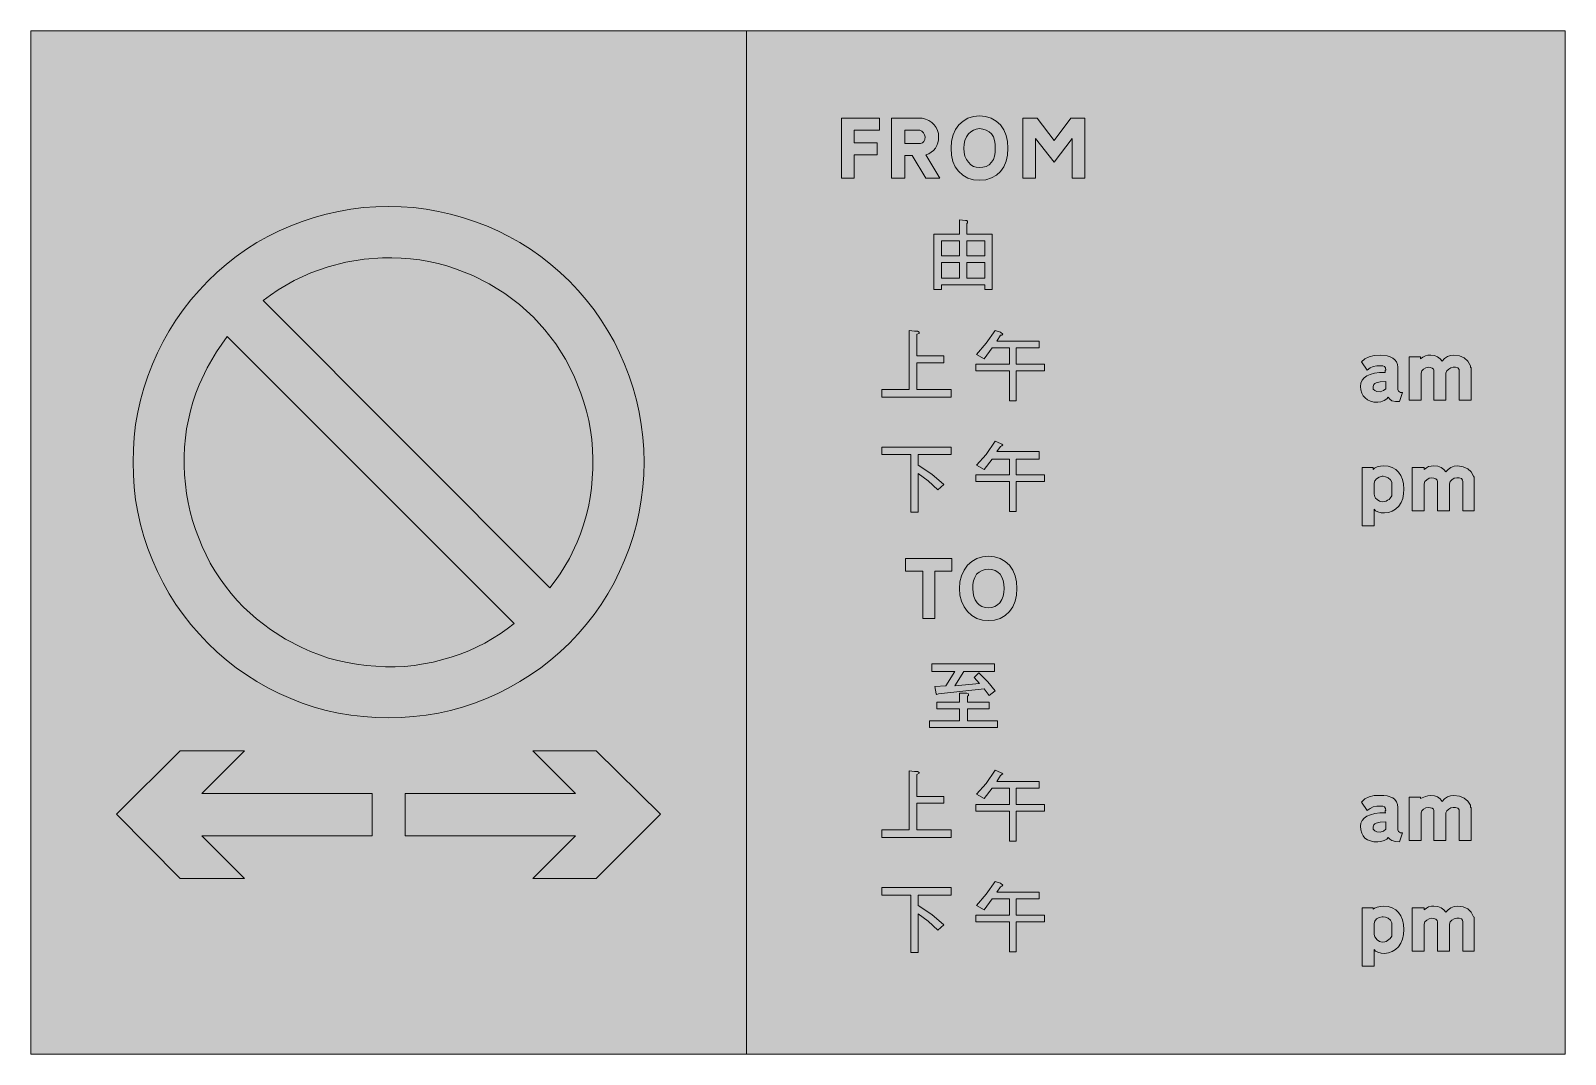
# Model space of a CAD drawing. Header units: metres. Extents: x 100 to 470, y 13 to 259.
import ezdxf

# ---------------------------------------------------------------- set-up
doc = ezdxf.new("R2010")
doc.units = ezdxf.units.M
for name, color, linetype, true_color in [('FILL_BLACK_000000', 7, 'Continuous', 0x000000), ('FILL_BLUE_0000FF', 7, 'Continuous', 0x0000ff), ('FILL_RED_FF0000', 7, 'Continuous', 0xff0000), ('FILL_WHITE_FFFFFF', 7, 'Continuous', 0xffffff), ('FILL_YELLOW_FFFF00', 7, 'Continuous', 0xffff00), ('STROKE_BLACK_000000', 7, 'Continuous', 0x000000)]:
    doc.layers.add(name, color=color, linetype=linetype, true_color=true_color)

msp = doc.modelspace()

# ---------------------------------------------------------------- hatches: boundary and pattern name
at = {"layer": 'FILL_BLACK_000000', "true_color": 0x000000}
h = msp.add_hatch(color=7, dxfattribs=at)
h.dxf.hatch_style = 1
h.paths.add_polyline_path([(298.44, 223.74), (295.38, 223.74), (295.38, 238.14), (304.56, 238.14), (304.56, 235.26), (298.44, 235.26), (298.44, 232.2), (304.02, 232.2), (304.02, 229.32), (298.44, 229.32), (298.44, 223.74)])
h = msp.add_hatch(color=7, dxfattribs=at)
h.dxf.hatch_style = 1
h.paths.add_polyline_path([(307.44, 223.74), (307.44, 238.14), (314.82, 238.14), (315.67, 237.93), (316.45, 237.59), (317.15, 237.13), (317.74, 236.56), (318.22, 235.92), (318.57, 235.2), (318.76, 234.44), (318.78, 233.64), (318.78, 232.91), (318.66, 232.21), (318.41, 231.54), (318.06, 230.94), (317.61, 230.4), (317.06, 229.94), (316.43, 229.58), (315.72, 229.32), (319.14, 223.74), (315.72, 223.74), (312.48, 229.14), (310.68, 229.14), (310.68, 223.74), (307.44, 223.74)])
h.paths.add_polyline_path([(314.93, 232.22), (315.27, 232.56), (315.47, 233.03), (315.54, 233.64), (315.44, 234.17), (315.18, 234.65), (314.78, 235.03), (314.28, 235.26), (310.68, 235.26), (310.68, 232.02), (314.46, 232.02), (314.93, 232.22)], flags=16)
h = msp.add_hatch(color=7, dxfattribs=at)
h.dxf.hatch_style = 1
h.paths.add_polyline_path([(331.47, 238.14), (332.68, 237.46), (333.72, 236.52), (334.53, 235.34), (335.09, 234), (335.42, 232.52), (335.52, 230.94), (335.4, 229.26), (335.06, 227.76), (334.49, 226.43), (333.72, 225.31), (332.74, 224.41), (331.57, 223.75), (330.21, 223.34), (328.68, 223.2), (327.23, 223.33), (325.89, 223.74), (324.68, 224.41), (323.64, 225.36), (322.83, 226.43), (322.27, 227.74), (321.94, 229.26), (321.84, 230.94), (321.96, 232.62), (322.33, 234.12), (322.91, 235.45), (323.71, 236.56), (324.7, 237.46), (325.86, 238.13), (327.2, 238.54), (328.68, 238.68), (330.13, 238.54), (331.47, 238.14)])
h.paths.add_polyline_path([(332.28, 232.78), (332, 233.62), (331.56, 234.36), (330.96, 234.86), (330.25, 235.26), (329.48, 235.52), (328.68, 235.62), (327.9, 235.52), (327.19, 235.26), (326.55, 234.86), (325.98, 234.36), (325.51, 233.62), (325.17, 232.78), (324.97, 231.88), (324.9, 230.94), (324.97, 229.92), (325.17, 229.03), (325.51, 228.23), (325.98, 227.52), (326.55, 226.94), (327.19, 226.55), (327.9, 226.33), (328.68, 226.26), (329.48, 226.33), (330.25, 226.55), (330.96, 226.94), (331.56, 227.52), (332, 228.23), (332.28, 229.03), (332.42, 229.92), (332.46, 230.94), (332.42, 231.88), (332.28, 232.78)], flags=16)
h = msp.add_hatch(color=7, dxfattribs=at)
h.dxf.hatch_style = 1
h.paths.add_polyline_path([(342.18, 233.28), (342.18, 223.74), (339.12, 223.74), (339.12, 238.14), (342.54, 238.14), (346.68, 232.74), (350.64, 238.14), (354.06, 238.14), (354.06, 223.74), (351, 223.74), (351, 233.28), (346.68, 227.52), (342.18, 233.28)])
h = msp.add_hatch(color=7, dxfattribs=at)
h.dxf.hatch_style = 1
h.paths.add_polyline_path([(325.8, 213.3), (325.8, 212.94), (325.62, 212.76), (325.62, 210.24), (331.74, 210.24), (331.74, 196.92), (329.94, 196.92), (329.94, 198), (319.5, 198), (319.5, 196.92), (317.7, 196.92), (317.7, 210.24), (323.82, 210.24), (323.82, 213.66), (325.26, 213.48), (325.62, 213.48), (325.8, 213.3)])
h.paths.add_polyline_path([(323.82, 205.02), (323.82, 208.62), (319.5, 208.62), (319.5, 205.02), (323.82, 205.02)], flags=16)
h.paths.add_polyline_path([(325.62, 205.02), (329.94, 205.02), (329.94, 208.62), (325.62, 208.62), (325.62, 205.02)], flags=16)
h.paths.add_polyline_path([(319.5, 203.4), (319.5, 199.62), (323.82, 199.62), (323.82, 203.4), (319.5, 203.4)], flags=16)
h.paths.add_polyline_path([(329.94, 203.4), (325.62, 203.4), (325.62, 199.62), (329.94, 199.62), (329.94, 203.4)], flags=16)
h = msp.add_hatch(color=7, dxfattribs=at)
h.dxf.hatch_style = 1
h.paths.add_polyline_path([(313.74, 186.84), (314.1, 186.66), (314.1, 186.3), (313.56, 186.12), (313.56, 180.9), (320.04, 180.9), (320.04, 179.28), (313.56, 179.28), (313.56, 172.8), (321.84, 172.8), (321.84, 171), (305.1, 171), (305.1, 172.8), (311.76, 172.8), (311.76, 187.02), (313.02, 186.84), (313.74, 186.84)])
h = msp.add_hatch(color=7, dxfattribs=at)
h.dxf.hatch_style = 1
h.paths.add_polyline_path([(330.3, 183.96), (332.46, 187.02), (333.72, 186.66), (334.26, 186.12), (334.08, 185.94), (333.72, 185.94), (332.82, 184.5), (343.08, 184.5), (343.08, 182.88), (337.5, 182.88), (337.5, 178.92), (344.34, 178.92), (344.34, 177.3), (337.5, 177.3), (337.5, 170.1), (335.88, 170.1), (335.88, 177.3), (327.78, 177.3), (327.78, 178.92), (335.88, 178.92), (335.88, 182.88), (331.74, 182.88), (329.76, 180.18), (327.96, 181.26), (330.3, 183.96)])
h = msp.add_hatch(color=7, dxfattribs=at)
h.dxf.hatch_style = 1
h.paths.add_polyline_path([(428.87, 169.94), (428.04, 170.1), (427.52, 170.48), (427.14, 171), (426.8, 170.57), (426.15, 170.17), (425.37, 169.86), (424.62, 169.74), (423.71, 169.81), (422.89, 170.01), (422.16, 170.35), (421.56, 170.82), (421.09, 171.32), (420.75, 171.97), (420.55, 172.72), (420.48, 173.52), (420.57, 174.34), (420.85, 175.04), (421.32, 175.63), (421.96, 176.11), (422.8, 176.47), (423.82, 176.73), (425.03, 176.89), (426.42, 176.94), (426.42, 177.48), (426.6, 177.48), (426.49, 178), (426.24, 178.38), (425.86, 178.54), (425.34, 178.56), (424.37, 178.54), (423.54, 178.38), (422.75, 178), (422.1, 177.48), (420.66, 179.46), (421.54, 180.17), (422.57, 180.67), (423.77, 180.98), (425.16, 181.08), (426.89, 180.92), (427.62, 180.7), (428.22, 180.36), (428.72, 180), (429.12, 179.48), (429.38, 178.87), (429.48, 178.2), (429.48, 172.8), (429.62, 172.46), (429.82, 172.24), (430.11, 172.12), (430.56, 172.08), (429.84, 169.92), (428.87, 169.94)])
h.paths.add_polyline_path([(423.52, 172.93), (423.9, 172.62), (424.39, 172.37), (425.16, 172.26), (426.01, 172.55), (426.6, 172.98), (426.6, 174.78), (425.23, 174.67), (424.26, 174.42), (423.92, 174.25), (423.7, 174.04), (423.54, 173.52), (423.47, 173.18), (423.52, 172.93)], flags=16)
h = msp.add_hatch(color=7, dxfattribs=at)
h.dxf.hatch_style = 1
h.paths.add_polyline_path([(441.7, 177.75), (441.26, 177.29), (441, 176.76), (441, 170.28), (438.12, 170.28), (438.12, 177.48), (438.02, 177.74), (437.76, 177.97), (437.36, 178.14), (436.86, 178.2), (436.2, 178.08), (435.62, 177.75), (435.21, 177.29), (435.06, 176.76), (435.06, 170.28), (432.18, 170.28), (432.18, 180.72), (434.88, 180.72), (434.88, 180.18), (435.44, 180.61), (436.14, 180.9), (436.7, 181.06), (437.4, 181.08), (438.28, 180.98), (439.02, 180.7), (439.63, 180.24), (440.1, 179.64), (440.7, 180.32), (441.4, 180.76), (442.18, 181.01), (442.98, 181.08), (444.33, 180.91), (445.43, 180.43), (446.3, 179.64), (446.94, 178.56), (446.94, 178.2), (447.12, 178.02), (447.12, 170.28), (444.24, 170.28), (444.24, 177.3), (444.24, 177.66), (443.88, 178.02), (443.34, 178.18), (442.8, 178.2), (442.24, 178.08), (441.7, 177.75)])
h = msp.add_hatch(color=7, dxfattribs=at)
h.dxf.hatch_style = 1
h.paths.add_polyline_path([(330.3, 157.14), (332.46, 160.38), (333.72, 159.84), (334.08, 159.66), (334.26, 159.48), (334.08, 159.3), (333.72, 159.12), (332.82, 157.86), (343.08, 157.86), (343.08, 156.06), (337.5, 156.06), (337.5, 152.28), (344.34, 152.28), (344.34, 150.66), (337.5, 150.66), (337.5, 143.46), (335.88, 143.46), (335.88, 150.66), (327.78, 150.66), (327.78, 152.28), (335.88, 152.28), (335.88, 156.06), (331.74, 156.06), (329.76, 153.54), (327.96, 154.62), (330.3, 157.14)])
h = msp.add_hatch(color=7, dxfattribs=at)
h.dxf.hatch_style = 1
h.paths.add_polyline_path([(321.84, 158.94), (321.84, 157.14), (313.92, 157.14), (313.92, 154.62), (317.16, 152.46), (320.04, 149.94), (318.6, 148.68), (316.26, 150.84), (313.92, 152.64), (313.92, 143.28), (312.12, 143.28), (312.12, 157.14), (305.1, 157.14), (305.1, 158.94), (321.84, 158.94)])
h = msp.add_hatch(color=7, dxfattribs=at)
h.dxf.hatch_style = 1
h.paths.add_polyline_path([(430.63, 146.59), (430.24, 145.59), (429.66, 144.72), (428.92, 144.01), (428.08, 143.5), (427.18, 143.2), (426.24, 143.1), (425.42, 143.16), (424.64, 143.35), (424.04, 143.63), (423.72, 144), (423.72, 140.04), (420.84, 140.04), (420.84, 154.08), (423.54, 154.08), (423.54, 153.54), (423.86, 153.91), (424.46, 154.19), (425.24, 154.37), (426.06, 154.44), (427.15, 154.34), (428.11, 154.05), (428.94, 153.58), (429.64, 152.93), (430.19, 152.13), (430.59, 151.17), (430.84, 150.08), (430.92, 148.86), (430.85, 147.68), (430.63, 146.59)])
h.paths.add_polyline_path([(426.66, 145.95), (426.96, 146.16), (427.33, 146.35), (427.63, 146.63), (428.04, 147.24), (428.04, 150.48), (427.65, 151.08), (427.09, 151.54), (426.47, 151.82), (425.88, 151.92), (425.7, 151.92), (424.93, 151.69), (424.3, 151.31), (423.88, 150.83), (423.72, 150.3), (423.72, 147.6), (423.88, 146.97), (424.1, 146.64), (424.44, 146.34), (425.07, 145.93), (425.7, 145.8), (426.33, 145.84), (426.66, 145.95)], flags=16)
h = msp.add_hatch(color=7, dxfattribs=at)
h.dxf.hatch_style = 1
h.paths.add_polyline_path([(443.04, 151.44), (442.46, 151.11), (442.05, 150.65), (441.9, 150.12), (441.9, 143.64), (439.02, 143.64), (439.02, 150.66), (438.9, 151.03), (438.57, 151.31), (438.11, 151.49), (437.58, 151.56), (436.99, 151.44), (436.41, 151.11), (435.96, 150.65), (435.78, 150.12), (435.78, 143.64), (432.9, 143.64), (432.9, 154.08), (435.78, 154.08), (435.78, 153.54), (436.32, 153.97), (436.86, 154.26), (438.12, 154.44), (439.1, 154.34), (439.9, 154.06), (440.52, 153.6), (441, 153), (441.58, 153.6), (442.24, 154.06), (443, 154.34), (443.88, 154.44), (445.23, 154.2), (446.31, 153.72), (447.12, 152.97), (447.66, 151.92), (447.82, 151.74), (447.84, 151.56), (447.84, 143.64), (445.14, 143.64), (445.14, 150.66), (445.03, 151.02), (444.78, 151.38), (444.24, 151.54), (443.7, 151.56), (443.04, 151.44)])
h = msp.add_hatch(color=7, dxfattribs=at)
h.dxf.hatch_style = 1
h.paths.add_polyline_path([(317.88, 117.72), (315, 117.72), (315, 129.06), (310.86, 129.06), (310.86, 132.12), (322.02, 132.12), (322.02, 129.06), (317.88, 129.06), (317.88, 117.72)])
h = msp.add_hatch(color=7, dxfattribs=at)
h.dxf.hatch_style = 1
h.paths.add_polyline_path([(333.63, 132.12), (334.84, 131.44), (335.88, 130.5), (336.69, 129.32), (337.25, 127.98), (337.58, 126.5), (337.68, 124.92), (337.58, 123.34), (337.25, 121.86), (336.69, 120.52), (335.88, 119.34), (334.84, 118.39), (333.63, 117.72), (332.29, 117.31), (330.84, 117.18), (329.39, 117.31), (328.05, 117.72), (326.84, 118.39), (325.8, 119.34), (324.96, 120.52), (324.34, 121.86), (323.95, 123.34), (323.82, 124.92), (323.95, 126.5), (324.34, 127.98), (324.96, 129.32), (325.8, 130.5), (326.84, 131.44), (328.05, 132.12), (329.39, 132.52), (330.84, 132.66), (332.29, 132.52), (333.63, 132.12)])
h.paths.add_polyline_path([(334.36, 126.87), (334.04, 127.67), (333.61, 128.34), (333.06, 128.88), (332.42, 129.27), (331.67, 129.52), (330.84, 129.6), (330.04, 129.5), (329.27, 129.24), (328.56, 128.84), (327.96, 128.34), (327.52, 127.6), (327.24, 126.76), (327.1, 125.86), (327.06, 124.92), (327.13, 123.89), (327.32, 122.97), (327.64, 122.17), (328.07, 121.5), (328.62, 120.96), (329.26, 120.57), (330.01, 120.32), (330.84, 120.24), (331.62, 120.34), (332.33, 120.6), (332.97, 121), (333.54, 121.5), (334.01, 122.24), (334.35, 123.07), (334.55, 123.98), (334.62, 124.92), (334.55, 125.95), (334.36, 126.87)], flags=16)
h = msp.add_hatch(color=7, dxfattribs=at)
h.dxf.hatch_style = 1
h.paths.add_polyline_path([(317.16, 106.74), (332.28, 106.74), (332.28, 104.94), (324.9, 104.94), (322.74, 101.52), (328.68, 102.06), (327.42, 103.5), (328.5, 104.58), (330.66, 102.42), (332.46, 100.26), (331.02, 99.18), (329.76, 100.8), (318.78, 99.54), (318.42, 99.36), (318.24, 99.54), (317.88, 101.34), (320.58, 101.52), (322.74, 104.94), (317.16, 104.94), (317.16, 106.74)])
h = msp.add_hatch(color=7, dxfattribs=at)
h.dxf.hatch_style = 1
h.paths.add_polyline_path([(316.62, 93.06), (323.82, 93.06), (323.82, 95.94), (318.42, 95.94), (318.42, 97.56), (323.82, 97.56), (323.82, 99.72), (325.62, 99.72), (325.98, 99.54), (325.98, 99.18), (325.8, 99), (325.8, 97.56), (331.02, 97.56), (331.02, 95.94), (325.8, 95.94), (325.8, 93.06), (333, 93.06), (333, 91.44), (316.62, 91.44), (316.62, 93.06)])
h = msp.add_hatch(color=7, dxfattribs=at)
h.dxf.hatch_style = 1
h.paths.add_polyline_path([(120.78, 70.56), (136.08, 85.86), (151.56, 85.86), (141.3, 75.6), (182.34, 75.6), (182.34, 65.34), (141.3, 65.34), (151.56, 55.08), (136.08, 55.08), (120.78, 70.56)])
h = msp.add_hatch(color=7, dxfattribs=at)
h.dxf.hatch_style = 1
h.paths.add_polyline_path([(231.3, 65.34), (190.26, 65.34), (190.26, 75.6), (231.3, 75.6), (221.04, 85.86), (236.34, 85.86), (251.82, 70.56), (236.34, 55.08), (221.04, 55.08), (231.3, 65.34)])
h = msp.add_hatch(color=7, dxfattribs=at)
h.dxf.hatch_style = 1
h.paths.add_polyline_path([(313.74, 80.82), (314.1, 80.64), (314.1, 80.46), (313.56, 80.1), (313.56, 74.88), (320.04, 74.88), (320.04, 73.26), (313.56, 73.26), (313.56, 66.78), (321.84, 66.78), (321.84, 64.98), (305.1, 64.98), (305.1, 66.78), (311.76, 66.78), (311.76, 81), (313.02, 80.82), (313.74, 80.82)])
h = msp.add_hatch(color=7, dxfattribs=at)
h.dxf.hatch_style = 1
h.paths.add_polyline_path([(330.3, 77.94), (332.46, 81.18), (333.72, 80.64), (334.08, 80.46), (334.26, 80.28), (334.08, 80.1), (333.72, 79.92), (332.82, 78.48), (343.08, 78.48), (343.08, 76.86), (337.5, 76.86), (337.5, 72.9), (344.34, 72.9), (344.34, 71.28), (337.5, 71.28), (337.5, 64.08), (335.88, 64.08), (335.88, 71.28), (327.78, 71.28), (327.78, 72.9), (335.88, 72.9), (335.88, 76.86), (331.74, 76.86), (329.76, 74.34), (327.96, 75.42), (330.3, 77.94)])
h = msp.add_hatch(color=7, dxfattribs=at)
h.dxf.hatch_style = 1
h.paths.add_polyline_path([(428.87, 64.01), (428.04, 64.26), (427.52, 64.55), (427.14, 64.98), (426.8, 64.58), (426.15, 64.24), (425.37, 63.99), (424.62, 63.9), (423.67, 63.96), (422.83, 64.14), (422.12, 64.43), (421.54, 64.84), (421.08, 65.38), (420.75, 66.03), (420.55, 66.79), (420.48, 67.68), (420.57, 68.44), (420.85, 69.1), (421.32, 69.65), (421.99, 70.11), (422.84, 70.46), (423.9, 70.72), (425.15, 70.87), (426.6, 70.92), (426.42, 70.92), (426.42, 71.46), (426.6, 71.46), (426.49, 71.98), (426.24, 72.36), (425.86, 72.52), (425.34, 72.54), (424.37, 72.52), (423.54, 72.36), (422.75, 71.98), (422.1, 71.46), (420.66, 73.44), (421.54, 74.25), (422.57, 74.79), (423.77, 75.06), (425.16, 75.06), (426.07, 75.1), (426.89, 74.99), (428.22, 74.52), (428.72, 74.08), (429.12, 73.55), (429.38, 72.92), (429.48, 72.18), (429.48, 66.78), (429.62, 66.44), (429.82, 66.22), (430.11, 66.1), (430.56, 66.06), (429.84, 63.9), (428.87, 64.01)])
h.paths.add_polyline_path([(423.52, 66.98), (423.9, 66.6), (424.39, 66.35), (425.16, 66.24), (426.01, 66.53), (426.6, 66.96), (426.6, 68.76), (425.23, 68.65), (424.26, 68.4), (423.92, 68.23), (423.7, 68.02), (423.54, 67.5), (423.47, 67.23), (423.52, 66.98)], flags=16)
h = msp.add_hatch(color=7, dxfattribs=at)
h.dxf.hatch_style = 1
h.paths.add_polyline_path([(441.7, 71.82), (441.26, 71.42), (441, 70.92), (441, 64.26), (438.12, 64.26), (438.12, 71.46), (438.02, 71.8), (437.76, 72.02), (437.36, 72.14), (436.86, 72.18), (436.2, 72.08), (435.62, 71.82), (435.21, 71.42), (435.06, 70.92), (435.06, 64.26), (432.18, 64.26), (432.18, 74.7), (434.88, 74.7), (434.88, 74.34), (436.14, 74.88), (436.7, 75.04), (437.4, 75.06), (438.28, 74.99), (439.02, 74.74), (439.63, 74.3), (440.1, 73.62), (440.7, 74.3), (441.4, 74.74), (442.18, 74.99), (442.98, 75.06), (444.33, 74.9), (445.43, 74.43), (446.3, 73.69), (446.94, 72.72), (446.94, 72.36), (446.94, 72.25), (446.94, 72.18), (447.05, 72.18), (447.12, 72.18), (447.12, 71.82), (447.12, 64.26), (444.24, 64.26), (444.24, 71.28), (444.24, 71.64), (444.06, 71.89), (443.88, 72), (443.34, 72.16), (442.8, 72.18), (442.24, 72.08), (441.7, 71.82)])
h = msp.add_hatch(color=7, dxfattribs=at)
h.dxf.hatch_style = 1
h.paths.add_polyline_path([(321.84, 52.92), (321.84, 51.12), (313.92, 51.12), (313.92, 48.6), (317.16, 46.44), (320.04, 43.92), (318.6, 42.66), (316.26, 44.82), (313.92, 46.62), (313.92, 37.26), (312.12, 37.26), (312.12, 51.12), (305.1, 51.12), (305.1, 52.92), (321.84, 52.92)])
h = msp.add_hatch(color=7, dxfattribs=at)
h.dxf.hatch_style = 1
h.paths.add_polyline_path([(330.3, 51.3), (332.46, 54.36), (333.72, 54), (334.26, 53.46), (334.08, 53.28), (333.72, 53.1), (332.82, 51.84), (343.08, 51.84), (343.08, 50.22), (337.5, 50.22), (337.5, 46.26), (344.34, 46.26), (344.34, 44.64), (337.5, 44.64), (337.5, 37.44), (335.88, 37.44), (335.88, 44.64), (327.78, 44.64), (327.78, 46.26), (335.88, 46.26), (335.88, 50.22), (331.74, 50.22), (329.76, 47.52), (327.96, 48.6), (330.3, 51.3)])
h = msp.add_hatch(color=7, dxfattribs=at)
h.dxf.hatch_style = 1
h.paths.add_polyline_path([(430.57, 40.5), (430.15, 39.51), (429.59, 38.68), (428.91, 38), (428.11, 37.5), (427.22, 37.19), (426.24, 37.08), (425.42, 37.14), (424.64, 37.33), (424.04, 37.61), (423.72, 37.98), (423.72, 34.02), (420.84, 34.02), (420.84, 48.06), (423.54, 48.06), (423.54, 47.7), (423.86, 47.96), (424.46, 48.19), (425.24, 48.36), (426.06, 48.42), (427.15, 48.32), (428.11, 48.03), (428.94, 47.56), (429.64, 46.91), (430.19, 46.11), (430.59, 45.15), (430.84, 44.06), (430.92, 42.84), (430.83, 41.61), (430.57, 40.5)])
h.paths.add_polyline_path([(426.66, 39.93), (426.96, 40.14), (427.63, 40.68), (428.04, 41.22), (428.04, 44.46), (427.65, 45.06), (427.09, 45.52), (426.47, 45.8), (425.88, 45.9), (425.7, 45.9), (424.93, 45.75), (424.3, 45.36), (423.88, 44.84), (423.72, 44.28), (423.72, 41.58), (423.88, 41.02), (424.44, 40.32), (425.07, 39.91), (425.7, 39.78), (426.33, 39.82), (426.66, 39.93)], flags=16)
h = msp.add_hatch(color=7, dxfattribs=at)
h.dxf.hatch_style = 1
h.paths.add_polyline_path([(442.46, 45.09), (442.05, 44.63), (441.9, 44.1), (441.9, 37.62), (439.02, 37.62), (439.02, 44.64), (438.9, 45.01), (438.57, 45.29), (438.11, 45.47), (437.58, 45.54), (436.99, 45.42), (436.41, 45.09), (435.96, 44.63), (435.78, 44.1), (435.78, 37.62), (432.9, 37.62), (432.9, 48.06), (435.78, 48.06), (435.78, 47.52), (436.32, 47.95), (436.86, 48.24), (437.56, 48.4), (438.12, 48.42), (439.1, 48.32), (439.9, 48.04), (440.52, 47.58), (441, 46.98), (441.58, 47.58), (442.24, 48.04), (443, 48.32), (443.88, 48.42), (445.23, 48.25), (446.31, 47.77), (447.12, 46.98), (447.66, 45.9), (447.82, 45.81), (447.84, 45.72), (447.84, 45.54), (447.84, 45.43), (447.84, 45.36), (447.84, 37.62), (445.14, 37.62), (445.14, 44.64), (445.03, 45.07), (444.78, 45.36), (444.24, 45.52), (443.7, 45.54), (443.04, 45.42), (442.46, 45.09)])
at = {"layer": 'FILL_BLUE_0000FF', "true_color": 0x0000ff}
h = msp.add_hatch(color=7, dxfattribs=at)
h.dxf.hatch_style = 1
h.paths.add_polyline_path([(157.87, 195.56), (159.74, 196.81), (161.64, 197.97), (163.59, 199.04), (167.61, 200.9), (171.76, 202.39), (176.04, 203.5), (180.41, 204.22), (184.86, 204.55), (187.1, 204.56), (189.36, 204.48), (191.61, 204.29), (193.84, 204.01), (196.04, 203.62), (198.21, 203.14), (200.35, 202.57), (202.46, 201.89), (206.57, 200.27), (210.52, 198.29), (214.29, 195.95), (217.87, 193.27), (221.22, 190.26), (223.92, 187.15), (226.62, 183.78), (228.91, 180.13), (230.94, 176.22), (232.66, 171.97), (233.38, 169.79), (234, 167.58), (234.52, 165.34), (234.94, 163.06), (235.25, 160.75), (235.44, 158.4), (235.52, 156.05), (235.51, 153.71), (235.39, 151.4), (235.17, 149.11), (234.85, 146.84), (234.43, 144.6), (233.9, 142.4), (233.28, 140.22), (232.54, 138.09), (231.7, 136.03), (229.86, 132.12), (227.65, 128.47), (226.47, 126.75), (225.18, 125.1), (156.06, 194.22), (157.87, 195.56)])
h = msp.add_hatch(color=7, dxfattribs=at)
h.dxf.hatch_style = 1
h.paths.add_polyline_path([(216.54, 116.46), (214.89, 115.17), (213.16, 113.98), (209.52, 111.78), (205.6, 109.93), (203.55, 109.1), (201.42, 108.36), (197.01, 107.19), (194.75, 106.74), (192.46, 106.4), (190.16, 106.17), (187.85, 106.06), (185.54, 106.06), (183.24, 106.2), (180.89, 106.39), (178.58, 106.67), (176.3, 107.07), (174.06, 107.57), (171.85, 108.18), (169.67, 108.91), (167.53, 109.75), (165.42, 110.7), (161.5, 112.72), (157.86, 115.02), (156.14, 116.29), (154.48, 117.65), (151.38, 120.42), (149.83, 122.04), (148.37, 123.72), (146.99, 125.47), (145.69, 127.27), (144.48, 129.13), (143.35, 131.04), (142.32, 133), (141.37, 135), (139.75, 139.13), (139.07, 141.25), (138.5, 143.4), (138.01, 145.59), (137.63, 147.8), (137.35, 150.03), (137.16, 152.28), (137.05, 154.51), (137.04, 156.73), (137.14, 158.95), (137.35, 161.15), (137.65, 163.35), (138.06, 165.52), (138.58, 167.68), (139.18, 169.81), (139.89, 171.91), (140.69, 173.98), (142.58, 178.02), (144.82, 181.9), (147.42, 185.58), (216.54, 116.46)])
at = {"layer": 'FILL_RED_FF0000', "true_color": 0xff0000}
h = msp.add_hatch(color=7, dxfattribs=at)
h.dxf.hatch_style = 1
h.paths.add_polyline_path([(247.78, 152.3), (247.56, 149.28), (247.19, 146.27), (246.67, 143.28), (246.01, 140.33), (245.2, 137.42), (244.26, 134.56), (243.18, 131.76), (241.97, 128.97), (240.62, 126.26), (239.14, 123.63), (237.53, 121.09), (235.8, 118.64), (233.94, 116.27), (231.96, 113.98), (229.86, 111.78), (227.65, 109.68), (225.35, 107.7), (222.95, 105.84), (220.48, 104.11), (217.93, 102.5), (215.31, 101.02), (212.62, 99.67), (209.88, 98.46), (207.03, 97.33), (204.15, 96.36), (201.23, 95.55), (198.29, 94.9), (195.33, 94.41), (192.34, 94.06), (189.33, 93.85), (186.3, 93.78), (183.26, 93.85), (180.24, 94.06), (177.23, 94.41), (174.24, 94.9), (171.29, 95.55), (168.38, 96.36), (165.52, 97.33), (162.72, 98.46), (159.93, 99.67), (157.22, 101.02), (154.59, 102.5), (152.05, 104.11), (149.6, 105.84), (147.23, 107.7), (144.94, 109.68), (142.74, 111.78), (140.64, 113.98), (138.66, 116.27), (136.8, 118.64), (135.07, 121.09), (133.46, 123.63), (131.98, 126.26), (130.63, 128.97), (129.42, 131.76), (128.29, 134.56), (127.32, 137.42), (126.52, 140.33), (125.86, 143.28), (125.37, 146.27), (125.02, 149.28), (124.81, 152.3), (124.74, 155.34), (124.81, 158.37), (125.02, 161.38), (125.37, 164.37), (125.86, 167.33), (126.52, 170.27), (127.32, 173.18), (128.29, 176.07), (129.42, 178.92), (130.63, 181.66), (131.98, 184.34), (133.46, 186.97), (135.07, 189.52), (136.8, 191.99), (138.66, 194.39), (140.64, 196.69), (142.74, 198.9), (144.94, 201), (147.23, 202.98), (149.6, 204.84), (152.05, 206.57), (154.59, 208.18), (157.22, 209.66), (159.93, 211), (162.72, 212.22), (165.52, 213.3), (168.38, 214.24), (171.29, 215.05), (174.24, 215.71), (177.23, 216.23), (180.24, 216.6), (183.26, 216.82), (186.3, 216.9), (189.33, 216.82), (192.34, 216.6), (195.33, 216.23), (198.29, 215.71), (201.23, 215.05), (204.15, 214.24), (207.03, 213.3), (209.88, 212.22), (212.62, 211), (215.31, 209.66), (217.93, 208.18), (220.48, 206.57), (222.95, 204.84), (225.35, 202.98), (227.65, 201), (229.86, 198.9), (231.96, 196.69), (233.94, 194.39), (235.8, 191.99), (237.53, 189.52), (239.14, 186.97), (240.62, 184.34), (241.97, 181.66), (243.18, 178.92), (244.26, 176.07), (245.2, 173.18), (246.01, 170.27), (246.67, 167.33), (247.19, 164.37), (247.56, 161.38), (247.78, 158.37), (247.86, 155.34), (247.78, 152.3)])
at = {"layer": 'FILL_WHITE_FFFFFF', "true_color": 0xffffff}
h = msp.add_hatch(color=7, dxfattribs=at)
h.dxf.hatch_style = 1
h.paths.add_polyline_path([(469.8, 259.2), (469.8, 12.78), (272.52, 12.78), (272.52, 259.2), (469.8, 259.2)])
at = {"layer": 'FILL_YELLOW_FFFF00', "true_color": 0xffff00}
h = msp.add_hatch(color=7, dxfattribs=at)
h.dxf.hatch_style = 1
h.paths.add_polyline_path([(272.52, 259.2), (272.52, 12.78), (100.08, 12.78), (100.08, 259.2), (272.52, 259.2)])

# ---------------------------------------------------------------- linework, layer by layer
at = {"layer": 'FILL_BLACK_000000', "lineweight": 0, "true_color": 0x000000}
for points in [[(298.44, 223.74), (295.38, 223.74), (295.38, 238.14), (304.56, 238.14), (304.56, 235.26), (298.44, 235.26), (298.44, 232.2), (304.02, 232.2), (304.02, 229.32), (298.44, 229.32)], [(307.44, 223.74), (307.44, 238.14), (314.82, 238.14), (315.67, 237.93), (316.45, 237.59), (317.15, 237.13), (317.74, 236.56), (318.22, 235.92), (318.57, 235.2), (318.76, 234.44), (318.78, 233.64), (318.78, 232.91), (318.66, 232.21), (318.41, 231.54), (318.06, 230.94), (317.61, 230.4), (317.06, 229.94), (316.43, 229.58), (315.72, 229.32), (319.14, 223.74), (315.72, 223.74), (312.48, 229.14), (310.68, 229.14), (310.68, 223.74)], [(331.47, 238.14), (332.68, 237.46), (333.72, 236.52), (334.53, 235.34), (335.09, 234), (335.42, 232.52), (335.52, 230.94), (335.4, 229.26), (335.06, 227.76), (334.49, 226.43), (333.72, 225.31), (332.74, 224.41), (331.57, 223.75), (330.21, 223.34), (328.68, 223.2), (327.23, 223.33), (325.89, 223.74), (324.68, 224.41), (323.64, 225.36), (322.83, 226.43), (322.27, 227.74), (321.94, 229.26), (321.84, 230.94), (321.96, 232.62), (322.33, 234.12), (322.91, 235.45), (323.71, 236.56), (324.7, 237.46), (325.86, 238.13), (327.2, 238.54), (328.68, 238.68), (330.13, 238.54)], [(342.18, 233.28), (342.18, 223.74), (339.12, 223.74), (339.12, 238.14), (342.54, 238.14), (346.68, 232.74), (350.64, 238.14), (354.06, 238.14), (354.06, 223.74), (351, 223.74), (351, 233.28), (346.68, 227.52)], [(314.93, 232.22), (315.27, 232.56), (315.47, 233.03), (315.54, 233.64), (315.44, 234.17), (315.18, 234.65), (314.78, 235.03), (314.28, 235.26), (310.68, 235.26), (310.68, 232.02), (314.46, 232.02)], [(332.28, 232.78), (332, 233.62), (331.56, 234.36), (330.96, 234.86), (330.25, 235.26), (329.48, 235.52), (328.68, 235.62), (327.9, 235.52), (327.19, 235.26), (326.55, 234.86), (325.98, 234.36), (325.51, 233.62), (325.17, 232.78), (324.97, 231.88), (324.9, 230.94), (324.97, 229.92), (325.17, 229.03), (325.51, 228.23), (325.98, 227.52), (326.55, 226.94), (327.19, 226.55), (327.9, 226.33), (328.68, 226.26), (329.48, 226.33), (330.25, 226.55), (330.96, 226.94), (331.56, 227.52), (332, 228.23), (332.28, 229.03), (332.42, 229.92), (332.46, 230.94), (332.42, 231.88)], [(325.8, 213.3), (325.8, 212.94), (325.62, 212.76), (325.62, 210.24), (331.74, 210.24), (331.74, 196.92), (329.94, 196.92), (329.94, 198), (319.5, 198), (319.5, 196.92), (317.7, 196.92), (317.7, 210.24), (323.82, 210.24), (323.82, 213.66), (325.26, 213.48), (325.62, 213.48)], [(323.82, 205.02), (323.82, 208.62), (319.5, 208.62), (319.5, 205.02)], [(325.62, 205.02), (329.94, 205.02), (329.94, 208.62), (325.62, 208.62)], [(319.5, 203.4), (319.5, 199.62), (323.82, 199.62), (323.82, 203.4)], [(329.94, 203.4), (325.62, 203.4), (325.62, 199.62), (329.94, 199.62)], [(313.74, 186.84), (314.1, 186.66), (314.1, 186.3), (313.56, 186.12), (313.56, 180.9), (320.04, 180.9), (320.04, 179.28), (313.56, 179.28), (313.56, 172.8), (321.84, 172.8), (321.84, 171), (305.1, 171), (305.1, 172.8), (311.76, 172.8), (311.76, 187.02), (313.02, 186.84)], [(330.3, 183.96), (332.46, 187.02), (333.72, 186.66), (334.26, 186.12), (334.08, 185.94), (333.72, 185.94), (332.82, 184.5), (343.08, 184.5), (343.08, 182.88), (337.5, 182.88), (337.5, 178.92), (344.34, 178.92), (344.34, 177.3), (337.5, 177.3), (337.5, 170.1), (335.88, 170.1), (335.88, 177.3), (327.78, 177.3), (327.78, 178.92), (335.88, 178.92), (335.88, 182.88), (331.74, 182.88), (329.76, 180.18), (327.96, 181.26)], [(428.87, 169.94), (428.04, 170.1), (427.52, 170.48), (427.14, 171), (426.8, 170.57), (426.15, 170.17), (425.37, 169.86), (424.62, 169.74), (423.71, 169.81), (422.89, 170.01), (422.16, 170.35), (421.56, 170.82), (421.09, 171.32), (420.75, 171.97), (420.55, 172.72), (420.48, 173.52), (420.57, 174.34), (420.85, 175.04), (421.32, 175.63), (421.96, 176.11), (422.8, 176.47), (423.82, 176.73), (425.03, 176.89), (426.42, 176.94), (426.42, 177.48), (426.6, 177.48), (426.49, 178), (426.24, 178.38), (425.86, 178.54), (425.34, 178.56), (424.37, 178.54), (423.54, 178.38), (422.75, 178), (422.1, 177.48), (420.66, 179.46), (421.54, 180.17), (422.57, 180.67), (423.77, 180.98), (425.16, 181.08), (426.89, 180.92), (427.62, 180.7), (428.22, 180.36), (428.72, 180), (429.12, 179.48), (429.38, 178.87), (429.48, 178.2), (429.48, 172.8), (429.62, 172.46), (429.82, 172.24), (430.11, 172.12), (430.56, 172.08), (429.84, 169.92)], [(441.7, 177.75), (441.26, 177.29), (441, 176.76), (441, 170.28), (438.12, 170.28), (438.12, 177.48), (438.02, 177.74), (437.76, 177.97), (437.36, 178.14), (436.86, 178.2), (436.2, 178.08), (435.62, 177.75), (435.21, 177.29), (435.06, 176.76), (435.06, 170.28), (432.18, 170.28), (432.18, 180.72), (434.88, 180.72), (434.88, 180.18), (435.44, 180.61), (436.14, 180.9), (436.7, 181.06), (437.4, 181.08), (438.28, 180.98), (439.02, 180.7), (439.63, 180.24), (440.1, 179.64), (440.7, 180.32), (441.4, 180.76), (442.18, 181.01), (442.98, 181.08), (444.33, 180.91), (445.43, 180.43), (446.3, 179.64), (446.94, 178.56), (446.94, 178.2), (447.12, 178.02), (447.12, 170.28), (444.24, 170.28), (444.24, 177.3), (444.24, 177.66), (443.88, 178.02), (443.34, 178.18), (442.8, 178.2), (442.24, 178.08)], [(423.52, 172.93), (423.9, 172.62), (424.39, 172.37), (425.16, 172.26), (426.01, 172.55), (426.6, 172.98), (426.6, 174.78), (425.23, 174.67), (424.26, 174.42), (423.92, 174.25), (423.7, 174.04), (423.54, 173.52), (423.47, 173.18)], [(330.3, 157.14), (332.46, 160.38), (333.72, 159.84), (334.08, 159.66), (334.26, 159.48), (334.08, 159.3), (333.72, 159.12), (332.82, 157.86), (343.08, 157.86), (343.08, 156.06), (337.5, 156.06), (337.5, 152.28), (344.34, 152.28), (344.34, 150.66), (337.5, 150.66), (337.5, 143.46), (335.88, 143.46), (335.88, 150.66), (327.78, 150.66), (327.78, 152.28), (335.88, 152.28), (335.88, 156.06), (331.74, 156.06), (329.76, 153.54), (327.96, 154.62)], [(321.84, 158.94), (321.84, 157.14), (313.92, 157.14), (313.92, 154.62), (317.16, 152.46), (320.04, 149.94), (318.6, 148.68), (316.26, 150.84), (313.92, 152.64), (313.92, 143.28), (312.12, 143.28), (312.12, 157.14), (305.1, 157.14), (305.1, 158.94)], [(430.63, 146.59), (430.24, 145.59), (429.66, 144.72), (428.92, 144.01), (428.08, 143.5), (427.18, 143.2), (426.24, 143.1), (425.42, 143.16), (424.64, 143.35), (424.04, 143.63), (423.72, 144), (423.72, 140.04), (420.84, 140.04), (420.84, 154.08), (423.54, 154.08), (423.54, 153.54), (423.86, 153.91), (424.46, 154.19), (425.24, 154.37), (426.06, 154.44), (427.15, 154.34), (428.11, 154.05), (428.94, 153.58), (429.64, 152.93), (430.19, 152.13), (430.59, 151.17), (430.84, 150.08), (430.92, 148.86), (430.85, 147.68)], [(426.66, 145.95), (426.96, 146.16), (427.33, 146.35), (427.63, 146.63), (428.04, 147.24), (428.04, 150.48), (427.65, 151.08), (427.09, 151.54), (426.47, 151.82), (425.88, 151.92), (425.7, 151.92), (424.93, 151.69), (424.3, 151.31), (423.88, 150.83), (423.72, 150.3), (423.72, 147.6), (423.88, 146.97), (424.1, 146.64), (424.44, 146.34), (425.07, 145.93), (425.7, 145.8), (426.33, 145.84)], [(443.04, 151.44), (442.46, 151.11), (442.05, 150.65), (441.9, 150.12), (441.9, 143.64), (439.02, 143.64), (439.02, 150.66), (438.9, 151.03), (438.57, 151.31), (438.11, 151.49), (437.58, 151.56), (436.99, 151.44), (436.41, 151.11), (435.96, 150.65), (435.78, 150.12), (435.78, 143.64), (432.9, 143.64), (432.9, 154.08), (435.78, 154.08), (435.78, 153.54), (436.32, 153.97), (436.86, 154.26), (438.12, 154.44), (439.1, 154.34), (439.9, 154.06), (440.52, 153.6), (441, 153), (441.58, 153.6), (442.24, 154.06), (443, 154.34), (443.88, 154.44), (445.23, 154.2), (446.31, 153.72), (447.12, 152.97), (447.66, 151.92), (447.82, 151.74), (447.84, 151.56), (447.84, 143.64), (445.14, 143.64), (445.14, 150.66), (445.03, 151.02), (444.78, 151.38), (444.24, 151.54), (443.7, 151.56)], [(317.88, 117.72), (315, 117.72), (315, 129.06), (310.86, 129.06), (310.86, 132.12), (322.02, 132.12), (322.02, 129.06), (317.88, 129.06)], [(333.63, 132.12), (334.84, 131.44), (335.88, 130.5), (336.69, 129.32), (337.25, 127.98), (337.58, 126.5), (337.68, 124.92), (337.58, 123.34), (337.25, 121.86), (336.69, 120.52), (335.88, 119.34), (334.84, 118.39), (333.63, 117.72), (332.29, 117.31), (330.84, 117.18), (329.39, 117.31), (328.05, 117.72), (326.84, 118.39), (325.8, 119.34), (324.96, 120.52), (324.34, 121.86), (323.95, 123.34), (323.82, 124.92), (323.95, 126.5), (324.34, 127.98), (324.96, 129.32), (325.8, 130.5), (326.84, 131.44), (328.05, 132.12), (329.39, 132.52), (330.84, 132.66), (332.29, 132.52)], [(334.36, 126.87), (334.04, 127.67), (333.61, 128.34), (333.06, 128.88), (332.42, 129.27), (331.67, 129.52), (330.84, 129.6), (330.04, 129.5), (329.27, 129.24), (328.56, 128.84), (327.96, 128.34), (327.52, 127.6), (327.24, 126.76), (327.1, 125.86), (327.06, 124.92), (327.13, 123.89), (327.32, 122.97), (327.64, 122.17), (328.07, 121.5), (328.62, 120.96), (329.26, 120.57), (330.01, 120.32), (330.84, 120.24), (331.62, 120.34), (332.33, 120.6), (332.97, 121), (333.54, 121.5), (334.01, 122.24), (334.35, 123.07), (334.55, 123.98), (334.62, 124.92), (334.55, 125.95)], [(317.16, 106.74), (332.28, 106.74), (332.28, 104.94), (324.9, 104.94), (322.74, 101.52), (328.68, 102.06), (327.42, 103.5), (328.5, 104.58), (330.66, 102.42), (332.46, 100.26), (331.02, 99.18), (329.76, 100.8), (318.78, 99.54), (318.42, 99.36), (318.24, 99.54), (317.88, 101.34), (320.58, 101.52), (322.74, 104.94), (317.16, 104.94)], [(316.62, 93.06), (323.82, 93.06), (323.82, 95.94), (318.42, 95.94), (318.42, 97.56), (323.82, 97.56), (323.82, 99.72), (325.62, 99.72), (325.98, 99.54), (325.98, 99.18), (325.8, 99), (325.8, 97.56), (331.02, 97.56), (331.02, 95.94), (325.8, 95.94), (325.8, 93.06), (333, 93.06), (333, 91.44), (316.62, 91.44)], [(120.78, 70.56), (136.08, 85.86), (151.56, 85.86), (141.3, 75.6), (182.34, 75.6), (182.34, 65.34), (141.3, 65.34), (151.56, 55.08), (136.08, 55.08)], [(231.3, 65.34), (190.26, 65.34), (190.26, 75.6), (231.3, 75.6), (221.04, 85.86), (236.34, 85.86), (251.82, 70.56), (236.34, 55.08), (221.04, 55.08)], [(313.74, 80.82), (314.1, 80.64), (314.1, 80.46), (313.56, 80.1), (313.56, 74.88), (320.04, 74.88), (320.04, 73.26), (313.56, 73.26), (313.56, 66.78), (321.84, 66.78), (321.84, 64.98), (305.1, 64.98), (305.1, 66.78), (311.76, 66.78), (311.76, 81), (313.02, 80.82)], [(330.3, 77.94), (332.46, 81.18), (333.72, 80.64), (334.08, 80.46), (334.26, 80.28), (334.08, 80.1), (333.72, 79.92), (332.82, 78.48), (343.08, 78.48), (343.08, 76.86), (337.5, 76.86), (337.5, 72.9), (344.34, 72.9), (344.34, 71.28), (337.5, 71.28), (337.5, 64.08), (335.88, 64.08), (335.88, 71.28), (327.78, 71.28), (327.78, 72.9), (335.88, 72.9), (335.88, 76.86), (331.74, 76.86), (329.76, 74.34), (327.96, 75.42)], [(428.87, 64.01), (428.04, 64.26), (427.52, 64.55), (427.14, 64.98), (426.8, 64.58), (426.15, 64.24), (425.37, 63.99), (424.62, 63.9), (423.67, 63.96), (422.83, 64.14), (422.12, 64.43), (421.54, 64.84), (421.08, 65.38), (420.75, 66.03), (420.55, 66.79), (420.48, 67.68), (420.57, 68.44), (420.85, 69.1), (421.32, 69.65), (421.99, 70.11), (422.84, 70.46), (423.9, 70.72), (425.15, 70.87), (426.6, 70.92), (426.42, 70.92), (426.42, 71.46), (426.6, 71.46), (426.49, 71.98), (426.24, 72.36), (425.86, 72.52), (425.34, 72.54), (424.37, 72.52), (423.54, 72.36), (422.75, 71.98), (422.1, 71.46), (420.66, 73.44), (421.54, 74.25), (422.57, 74.79), (423.77, 75.06), (425.16, 75.06), (426.07, 75.1), (426.89, 74.99), (428.22, 74.52), (428.72, 74.08), (429.12, 73.55), (429.38, 72.92), (429.48, 72.18), (429.48, 66.78), (429.62, 66.44), (429.82, 66.22), (430.11, 66.1), (430.56, 66.06), (429.84, 63.9)], [(441.7, 71.82), (441.26, 71.42), (441, 70.92), (441, 64.26), (438.12, 64.26), (438.12, 71.46), (438.02, 71.8), (437.76, 72.02), (437.36, 72.14), (436.86, 72.18), (436.2, 72.08), (435.62, 71.82), (435.21, 71.42), (435.06, 70.92), (435.06, 64.26), (432.18, 64.26), (432.18, 74.7), (434.88, 74.7), (434.88, 74.34), (436.14, 74.88), (436.7, 75.04), (437.4, 75.06), (438.28, 74.99), (439.02, 74.74), (439.63, 74.3), (440.1, 73.62), (440.7, 74.3), (441.4, 74.74), (442.18, 74.99), (442.98, 75.06), (444.33, 74.9), (445.43, 74.43), (446.3, 73.69), (446.94, 72.72), (446.94, 72.36), (446.94, 72.25), (446.94, 72.18), (447.05, 72.18), (447.12, 72.18), (447.12, 71.82), (447.12, 64.26), (444.24, 64.26), (444.24, 71.28), (444.24, 71.64), (444.06, 71.89), (443.88, 72), (443.34, 72.16), (442.8, 72.18), (442.24, 72.08)], [(423.52, 66.98), (423.9, 66.6), (424.39, 66.35), (425.16, 66.24), (426.01, 66.53), (426.6, 66.96), (426.6, 68.76), (425.23, 68.65), (424.26, 68.4), (423.92, 68.23), (423.7, 68.02), (423.54, 67.5), (423.47, 67.23)], [(321.84, 52.92), (321.84, 51.12), (313.92, 51.12), (313.92, 48.6), (317.16, 46.44), (320.04, 43.92), (318.6, 42.66), (316.26, 44.82), (313.92, 46.62), (313.92, 37.26), (312.12, 37.26), (312.12, 51.12), (305.1, 51.12), (305.1, 52.92)], [(330.3, 51.3), (332.46, 54.36), (333.72, 54), (334.26, 53.46), (334.08, 53.28), (333.72, 53.1), (332.82, 51.84), (343.08, 51.84), (343.08, 50.22), (337.5, 50.22), (337.5, 46.26), (344.34, 46.26), (344.34, 44.64), (337.5, 44.64), (337.5, 37.44), (335.88, 37.44), (335.88, 44.64), (327.78, 44.64), (327.78, 46.26), (335.88, 46.26), (335.88, 50.22), (331.74, 50.22), (329.76, 47.52), (327.96, 48.6)], [(430.57, 40.5), (430.15, 39.51), (429.59, 38.68), (428.91, 38), (428.11, 37.5), (427.22, 37.19), (426.24, 37.08), (425.42, 37.14), (424.64, 37.33), (424.04, 37.61), (423.72, 37.98), (423.72, 34.02), (420.84, 34.02), (420.84, 48.06), (423.54, 48.06), (423.54, 47.7), (423.86, 47.96), (424.46, 48.19), (425.24, 48.36), (426.06, 48.42), (427.15, 48.32), (428.11, 48.03), (428.94, 47.56), (429.64, 46.91), (430.19, 46.11), (430.59, 45.15), (430.84, 44.06), (430.92, 42.84), (430.83, 41.61)], [(442.46, 45.09), (442.05, 44.63), (441.9, 44.1), (441.9, 37.62), (439.02, 37.62), (439.02, 44.64), (438.9, 45.01), (438.57, 45.29), (438.11, 45.47), (437.58, 45.54), (436.99, 45.42), (436.41, 45.09), (435.96, 44.63), (435.78, 44.1), (435.78, 37.62), (432.9, 37.62), (432.9, 48.06), (435.78, 48.06), (435.78, 47.52), (436.32, 47.95), (436.86, 48.24), (437.56, 48.4), (438.12, 48.42), (439.1, 48.32), (439.9, 48.04), (440.52, 47.58), (441, 46.98), (441.58, 47.58), (442.24, 48.04), (443, 48.32), (443.88, 48.42), (445.23, 48.25), (446.31, 47.77), (447.12, 46.98), (447.66, 45.9), (447.82, 45.81), (447.84, 45.72), (447.84, 45.54), (447.84, 45.43), (447.84, 45.36), (447.84, 37.62), (445.14, 37.62), (445.14, 44.64), (445.03, 45.07), (444.78, 45.36), (444.24, 45.52), (443.7, 45.54), (443.04, 45.42)], [(426.66, 39.93), (426.96, 40.14), (427.63, 40.68), (428.04, 41.22), (428.04, 44.46), (427.65, 45.06), (427.09, 45.52), (426.47, 45.8), (425.88, 45.9), (425.7, 45.9), (424.93, 45.75), (424.3, 45.36), (423.88, 44.84), (423.72, 44.28), (423.72, 41.58), (423.88, 41.02), (424.44, 40.32), (425.07, 39.91), (425.7, 39.78), (426.33, 39.82)]]:
    msp.add_lwpolyline(points, close=True, dxfattribs=at)
at = {"layer": 'FILL_BLUE_0000FF', "lineweight": 0, "true_color": 0x0000ff}
for points in [[(157.87, 195.56), (159.74, 196.81), (161.64, 197.97), (163.59, 199.04), (167.61, 200.9), (171.76, 202.39), (176.04, 203.5), (180.41, 204.22), (184.86, 204.55), (187.1, 204.56), (189.36, 204.48), (191.61, 204.29), (193.84, 204.01), (196.04, 203.62), (198.21, 203.14), (200.35, 202.57), (202.46, 201.89), (206.57, 200.27), (210.52, 198.29), (214.29, 195.95), (217.87, 193.27), (221.22, 190.26), (223.92, 187.15), (226.62, 183.78), (228.91, 180.13), (230.94, 176.22), (232.66, 171.97), (233.38, 169.79), (234, 167.58), (234.52, 165.34), (234.94, 163.06), (235.25, 160.75), (235.44, 158.4), (235.52, 156.05), (235.51, 153.71), (235.39, 151.4), (235.17, 149.11), (234.85, 146.84), (234.43, 144.6), (233.9, 142.4), (233.28, 140.22), (232.54, 138.09), (231.7, 136.03), (229.86, 132.12), (227.65, 128.47), (226.47, 126.75), (225.18, 125.1), (156.06, 194.22)], [(216.54, 116.46), (214.89, 115.17), (213.16, 113.98), (209.52, 111.78), (205.6, 109.93), (203.55, 109.1), (201.42, 108.36), (197.01, 107.19), (194.75, 106.74), (192.46, 106.4), (190.16, 106.17), (187.85, 106.06), (185.54, 106.06), (183.24, 106.2), (180.89, 106.39), (178.58, 106.67), (176.3, 107.07), (174.06, 107.57), (171.85, 108.18), (169.67, 108.91), (167.53, 109.75), (165.42, 110.7), (161.5, 112.72), (157.86, 115.02), (156.14, 116.29), (154.48, 117.65), (151.38, 120.42), (149.83, 122.04), (148.37, 123.72), (146.99, 125.47), (145.69, 127.27), (144.48, 129.13), (143.35, 131.04), (142.32, 133), (141.37, 135), (139.75, 139.13), (139.07, 141.25), (138.5, 143.4), (138.01, 145.59), (137.63, 147.8), (137.35, 150.03), (137.16, 152.28), (137.05, 154.51), (137.04, 156.73), (137.14, 158.95), (137.35, 161.15), (137.65, 163.35), (138.06, 165.52), (138.58, 167.68), (139.18, 169.81), (139.89, 171.91), (140.69, 173.98), (142.58, 178.02), (144.82, 181.9), (147.42, 185.58)]]:
    msp.add_lwpolyline(points, close=True, dxfattribs=at)
at = {"layer": 'FILL_RED_FF0000', "lineweight": 0, "true_color": 0xff0000}
msp.add_lwpolyline([(247.78, 152.3), (247.56, 149.28), (247.19, 146.27), (246.67, 143.28), (246.01, 140.33), (245.2, 137.42), (244.26, 134.56), (243.18, 131.76), (241.97, 128.97), (240.62, 126.26), (239.14, 123.63), (237.53, 121.09), (235.8, 118.64), (233.94, 116.27), (231.96, 113.98), (229.86, 111.78), (227.65, 109.68), (225.35, 107.7), (222.95, 105.84), (220.48, 104.11), (217.93, 102.5), (215.31, 101.02), (212.62, 99.67), (209.88, 98.46), (207.03, 97.33), (204.15, 96.36), (201.23, 95.55), (198.29, 94.9), (195.33, 94.41), (192.34, 94.06), (189.33, 93.85), (186.3, 93.78), (183.26, 93.85), (180.24, 94.06), (177.23, 94.41), (174.24, 94.9), (171.29, 95.55), (168.38, 96.36), (165.52, 97.33), (162.72, 98.46), (159.93, 99.67), (157.22, 101.02), (154.59, 102.5), (152.05, 104.11), (149.6, 105.84), (147.23, 107.7), (144.94, 109.68), (142.74, 111.78), (140.64, 113.98), (138.66, 116.27), (136.8, 118.64), (135.07, 121.09), (133.46, 123.63), (131.98, 126.26), (130.63, 128.97), (129.42, 131.76), (128.29, 134.56), (127.32, 137.42), (126.52, 140.33), (125.86, 143.28), (125.37, 146.27), (125.02, 149.28), (124.81, 152.3), (124.74, 155.34), (124.81, 158.37), (125.02, 161.38), (125.37, 164.37), (125.86, 167.33), (126.52, 170.27), (127.32, 173.18), (128.29, 176.07), (129.42, 178.92), (130.63, 181.66), (131.98, 184.34), (133.46, 186.97), (135.07, 189.52), (136.8, 191.99), (138.66, 194.39), (140.64, 196.69), (142.74, 198.9), (144.94, 201), (147.23, 202.98), (149.6, 204.84), (152.05, 206.57), (154.59, 208.18), (157.22, 209.66), (159.93, 211), (162.72, 212.22), (165.52, 213.3), (168.38, 214.24), (171.29, 215.05), (174.24, 215.71), (177.23, 216.23), (180.24, 216.6), (183.26, 216.82), (186.3, 216.9), (189.33, 216.82), (192.34, 216.6), (195.33, 216.23), (198.29, 215.71), (201.23, 215.05), (204.15, 214.24), (207.03, 213.3), (209.88, 212.22), (212.62, 211), (215.31, 209.66), (217.93, 208.18), (220.48, 206.57), (222.95, 204.84), (225.35, 202.98), (227.65, 201), (229.86, 198.9), (231.96, 196.69), (233.94, 194.39), (235.8, 191.99), (237.53, 189.52), (239.14, 186.97), (240.62, 184.34), (241.97, 181.66), (243.18, 178.92), (244.26, 176.07), (245.2, 173.18), (246.01, 170.27), (246.67, 167.33), (247.19, 164.37), (247.56, 161.38), (247.78, 158.37), (247.86, 155.34)], close=True, dxfattribs=at)
at = {"layer": 'FILL_WHITE_FFFFFF', "lineweight": 0, "true_color": 0xffffff}
msp.add_lwpolyline([(469.8, 259.2), (469.8, 12.78), (272.52, 12.78), (272.52, 259.2)], close=True, dxfattribs=at)
at = {"layer": 'FILL_YELLOW_FFFF00', "lineweight": 0, "true_color": 0xffff00}
msp.add_lwpolyline([(272.52, 259.2), (272.52, 12.78), (100.08, 12.78), (100.08, 259.2)], close=True, dxfattribs=at)
at = {"layer": 'STROKE_BLACK_000000', "lineweight": 0, "true_color": 0x000000}
msp.add_lwpolyline([(100.08, 12.78), (100.08, 259.2), (469.8, 259.2), (469.8, 12.78)], close=True, dxfattribs=at)
msp.add_lwpolyline([(272.52, 259.2), (272.52, 12.78)], dxfattribs=at)

doc.saveas('drawing.dxf')
